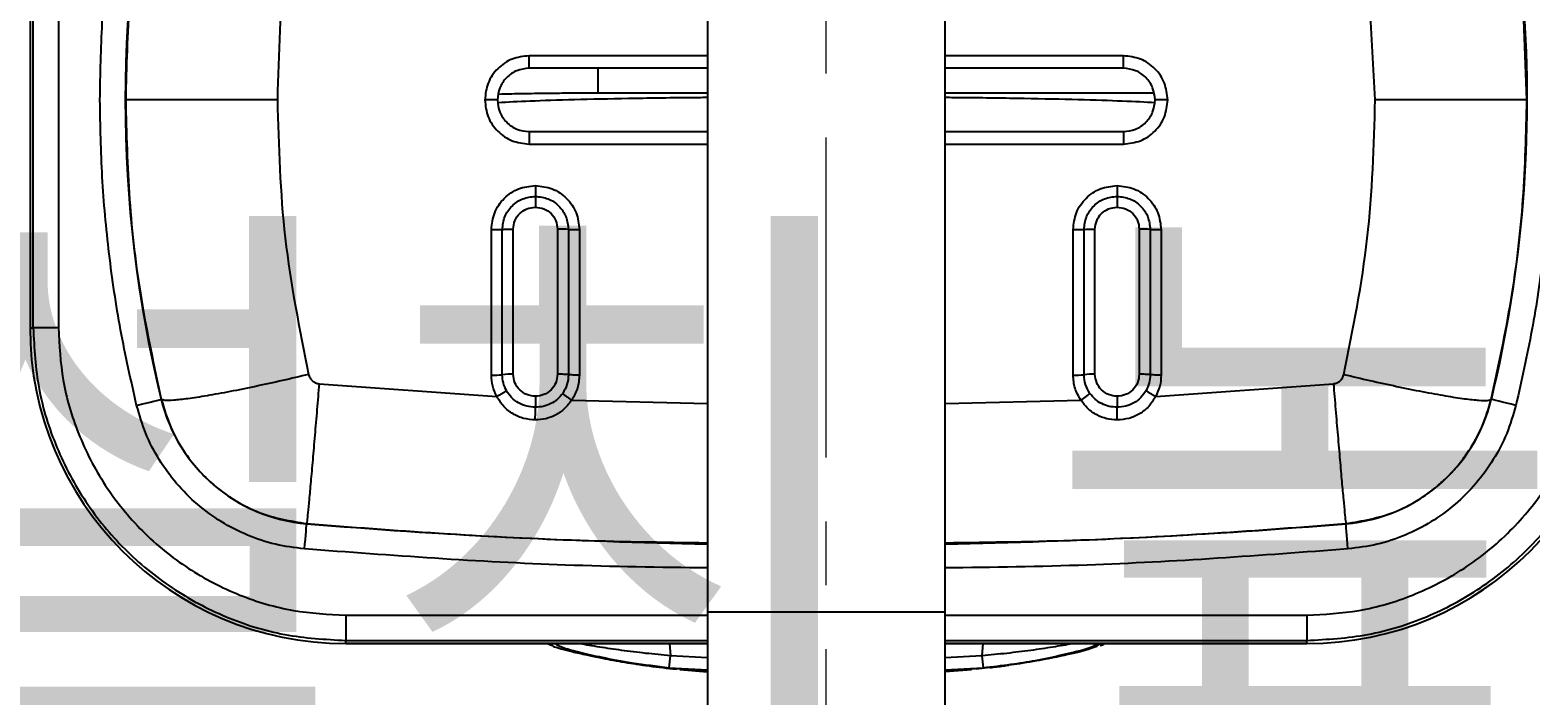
# Model space of a CAD drawing. Header units: millimetres. Extents: x 6110 to 6704, y -3675 to -2835.
# Drawn here: x 6292.13 to 6321.93, y -2950.26 to -2937.04 of the extents above; entities that cross this region are included whole.
import ezdxf

# ---------------------------------------------------------------- set-up
doc = ezdxf.new("R2010")
doc.units = ezdxf.units.MM
doc.header["$LTSCALE"] = 0.1
doc.linetypes.add('CENTERX2', pattern=[101.6, 63.5, -12.7, 12.7, -12.7])
doc.layers.get('0').update_dxf_attribs({"lineweight": 13})
doc.layers.add('CENTER', color=1, linetype='CENTERX2', lineweight=15)
doc.layers.add('DIM', color=3, linetype='Continuous', lineweight=9)
doc.styles.get("Standard").update_dxf_attribs({"font": 'arial.ttf'})

msp = doc.modelspace()

# ---------------------------------------------------------------- linework, layer by layer
at = {"linetype": 'Continuous', "lineweight": 25}
for p, q in [((6305.5892, -2923.6029), (6305.5892, -2948.6029)), ((6310.3142, -2948.6029), (6310.3142, -2923.6029)), ((6292.132, -2933.9072), (6292.132, -2942.9522)), ((6292.1938, -2942.9522), (6292.1938, -2933.9072)), ((6292.696, -2933.9072), (6292.696, -2942.9522)), ((6318.8573, -2938.4297), (6318.7488, -2936.5222)), ((6321.8705, -2938.4297), (6321.7948, -2936.4899)), ((6305.5892, -2937.5533), (6302.0473, -2937.5533)), ((6305.5892, -2937.8016), (6302.0473, -2937.8016)), ((6313.8561, -2937.5533), (6310.3142, -2937.5533)), ((6313.8561, -2937.8016), (6310.3142, -2937.8016)), ((6313.8561, -2937.8016), (6313.8561, -2937.5533)), ((6305.5892, -2938.2958), (6303.4198, -2938.2958)), ((6314.4576, -2938.2958), (6310.3142, -2938.2958)), ((6302.0473, -2939.0579), (6302.0473, -2939.3062)), ((6302.0473, -2939.0579), (6305.5892, -2939.0579)), ((6310.3142, -2939.0579), (6313.8561, -2939.0579)), ((6302.0473, -2939.3062), (6305.5892, -2939.3062)), ((6310.3142, -2939.3062), (6313.8561, -2939.3062)), ((6301.2981, -2943.8944), (6301.2981, -2941.0051)), ((6301.5157, -2943.8853), (6301.5157, -2941.0008)), ((6301.7333, -2943.8762), (6301.7333, -2940.9965)), ((6302.6126, -2940.9965), (6302.6126, -2943.8762)), ((6303.0478, -2941.0051), (6303.0478, -2943.8944)), ((6312.8556, -2943.8944), (6312.8556, -2941.0051)), ((6313.0732, -2943.8853), (6313.0732, -2941.0008)), ((6313.2908, -2943.8762), (6313.2908, -2940.9965)), ((6314.1701, -2940.9965), (6314.1701, -2943.8762)), ((6314.3877, -2941.0008), (6314.3877, -2943.8853)), ((6314.6053, -2941.0051), (6314.6053, -2943.8944)), ((6292.1319, -2942.9522), (6292.132, -2942.9522)), ((6292.132, -2942.9522), (6292.1938, -2942.9522)), ((6292.696, -2942.9522), (6292.1938, -2942.9522)), ((6297.876, -2944.0653), (6301.4065, -2944.3159)), ((6314.497, -2944.3158), (6318.0274, -2944.0653)), ((6294.7384, -2944.3756), (6294.7404, -2944.3751)), ((6302.8941, -2944.3894), (6305.5892, -2944.4548)), ((6310.3142, -2944.4549), (6313.0094, -2944.3895)), ((6321.165, -2944.3756), (6321.163, -2944.3751)), ((6297.6283, -2946.8444), (6297.6284, -2946.8428)), ((6318.2751, -2946.8444), (6318.275, -2946.8428)), ((6298.4042, -2948.6605), (6298.4042, -2949.1627)), ((6298.4042, -2948.6605), (6305.5892, -2948.6605)), ((6305.5892, -2948.6029), (6305.5892, -2998.6029)), ((6310.3142, -2948.6029), (6305.5892, -2948.6029)), ((6310.3142, -2998.6029), (6310.3142, -2948.6029)), ((6310.3142, -2948.6605), (6317.4992, -2948.6605)), ((6317.4992, -2948.6605), (6317.4992, -2949.1627)), ((6298.4042, -2949.2244), (6298.4042, -2949.1627)), ((6298.4042, -2949.1627), (6305.5892, -2949.1627)), ((6298.4042, -2949.2246), (6298.4042, -2949.2244)), ((6305.5892, -2949.2244), (6298.4042, -2949.2244)), ((6298.4042, -2949.2246), (6305.5892, -2949.2246)), ((6304.8381, -2949.2246), (6304.8587, -2949.4663)), ((6310.3142, -2949.1627), (6317.4992, -2949.1627)), ((6317.4992, -2949.2244), (6310.3142, -2949.2244)), ((6310.3142, -2949.2246), (6317.4992, -2949.2246)), ((6311.0653, -2949.2246), (6311.0447, -2949.4663)), ((6317.4992, -2949.2244), (6317.4992, -2949.1627)), ((6317.4992, -2949.2246), (6317.4992, -2949.2244)), ((6304.8319, -2949.7058), (6305.5892, -2949.7464)), ((6304.8324, -2949.7032), (6305.5892, -2949.7717)), ((6305.5892, -2949.5055), (6304.8587, -2949.4663)), ((6311.0447, -2949.4663), (6310.3142, -2949.5055)), ((6310.3142, -2949.7696), (6311.071, -2949.7032)), ((6310.3142, -2949.7464), (6311.0715, -2949.7058)), ((6310.9294, -2949.7351), (6310.9294, -2949.7347)), ((6305.0446, -2949.7383), (6305.5892, -2949.7853)), ((6310.3142, -2949.7803), (6310.8375, -2949.7394))]:
    msp.add_line(p, q, dxfattribs=at)
at = {"linetype": 'Continuous', "lineweight": 25, "flags": 128}
for points in [[(6294.2505, -2944.4945), (6294.3437, -2944.4718), (6294.4334, -2944.4499), (6294.5164, -2944.4297), (6294.5897, -2944.4118), (6294.6504, -2944.397), (6294.6965, -2944.3858), (6294.7262, -2944.3785), (6294.7384, -2944.3756)], [(6321.6529, -2944.4945), (6321.5597, -2944.4718), (6321.47, -2944.4499), (6321.387, -2944.4297), (6321.3138, -2944.4118), (6321.253, -2944.397), (6321.2069, -2944.3858), (6321.1772, -2944.3785), (6321.165, -2944.3756)], [(6297.587, -2947.3449), (6297.5949, -2947.2494), (6297.6025, -2947.1573), (6297.6095, -2947.0722), (6297.6157, -2946.997), (6297.6208, -2946.9347), (6297.6247, -2946.8874), (6297.6272, -2946.857), (6297.6283, -2946.8444)], [(6318.3164, -2947.3449), (6318.3085, -2947.2494), (6318.3009, -2947.1573), (6318.2939, -2947.0722), (6318.2877, -2946.997), (6318.2826, -2946.9347), (6318.2787, -2946.8874), (6318.2762, -2946.857), (6318.2751, -2946.8444)], [(6304.974, -2949.7347), (6304.9744, -2949.7326), (6304.9744, -2949.7323)]]:
    msp.add_lwpolyline(points, dxfattribs=at)
at = {"linetype": 'Continuous', "lineweight": 25}
for centre, radius, start, end in [((6319.1323, -2938.4297), 25.1081, 166.3017, 193.6983), ((6296.7711, -2938.4297), 25.1081, 346.3017, 4.43158), ((6302.6362, -2945.3193), 4.3229, 87.42771, 90.31246), ((6303.0242, -2936.6897), 4.3154, 267.4242, 270.31408), ((6314.1937, -2945.3191), 4.3227, 87.42765, 90.31244), ((6314.5817, -2936.6891), 4.316, 267.42438, 270.31406), ((6298.4042, -2942.9522), 6.2723, 180, 270), ((6298.4042, -2942.9522), 6.2722, 180, 270), ((6317.4992, -2942.9522), 6.2723, 270, 0), ((6317.4992, -2942.9522), 6.2722, 270, 360), ((6301.3217, -2941.8536), 2.0409, 269.33755, 275.45442), ((6301.7096, -2945.9152), 2.0391, 89.33595, 95.45814), ((6312.8792, -2941.8552), 2.0394, 269.33583, 275.45776), ((6313.2672, -2945.9168), 2.0407, 89.33765, 95.45464), ((6297.8953, -2943.6061), 3.2493, 193.69831, 265.28568), ((6318.0081, -2943.6061), 3.2493, 274.71432, 346.3017), ((6307.9517, -2821.6613), 125.6081, 265.285677, 268.922288), ((6307.9517, -2821.6613), 125.6081, 271.077711, 274.714323), ((6302.5564, -2949.0172), 0.2502, 235.9586, 259.22914), ((6313.2043, -2949.0565), 0.2492, 280.3711, 318.06308), ((6313.3471, -2949.0174), 0.2501, 280.76574, 304.04975), ((6291.043, -2948.0439), 13.8887, 353.12787, 354.1219), ((6324.7703, -2948.0544), 13.798, 185.87307, 186.87364)]:
    msp.add_arc(centre, radius, start, end, dxfattribs=at)
for points, knots in [([(6293.5221, -2938.4297), (6293.5308, -2937.9195), (6293.5483, -2936.899), (6293.6919, -2935.374), (6293.9134, -2933.8584), (6294.1382, -2932.8628), (6294.2505, -2932.365)], [0, 0, 0, 0, 0.25, 0.5000003, 0.7499999, 1, 1, 1, 1]), ([(6294.7404, -2932.4844), (6294.5978, -2933.1438), (6294.3144, -2934.4542), (6294.0794, -2936.445), (6294.0484, -2937.7709), (6294.0329, -2938.4297)], [0, 0, 0, 0, 0.3375047, 0.6707831, 1, 1, 1, 1]), ([(6297.6679, -2932.98), (6297.4869, -2933.878), (6297.1247, -2935.6752), (6297.0723, -2937.5112), (6297.0461, -2938.4297)], [0, 0, 0, 0, 0.499731, 1, 1, 1, 1]), ([(6302.0473, -2937.5533), (6301.9321, -2937.5664), (6301.7018, -2937.5927), (6301.4112, -2937.7953), (6301.2077, -2938.085), (6301.1812, -2938.3148), (6301.168, -2938.4297)], [0, 0, 0, 0, 0.250348, 0.5005153, 0.7503306, 1, 1, 1, 1]), ([(6302.0473, -2937.8016), (6301.965, -2937.8111), (6301.8004, -2937.8299), (6301.5928, -2937.9752), (6301.4475, -2938.1828), (6301.4287, -2938.3474), (6301.4192, -2938.4297)], [0, 0, 0, 0, 0.249963, 0.4999694, 0.7499454, 1, 1, 1, 1]), ([(6302.0473, -2937.8016), (6302.0473, -2937.7979), (6302.0473, -2937.7905), (6302.0473, -2937.7332), (6302.0473, -2937.6512), (6302.0473, -2937.5859), (6302.0473, -2937.5533)], [0, 0, 0, 0, 0.2500115, 0.4999945, 0.7500033, 1, 1, 1, 1]), ([(6303.4198, -2938.2958), (6303.4198, -2938.2852), (6303.4198, -2938.2641), (6303.4198, -2938.1268), (6303.4198, -2937.9684), (6303.4198, -2937.8423), (6303.4198, -2937.8016)], [0, 0, 0, 0, 0.2877489, 0.5754988, 0.8632461, 1, 1, 1, 1]), ([(6314.7355, -2938.4297), (6314.7222, -2938.3149), (6314.6958, -2938.085), (6314.4922, -2937.7953), (6314.2016, -2937.5927), (6313.9713, -2937.5664), (6313.8561, -2937.5533)], [0, 0, 0, 0, 0.2496482, 0.4995021, 0.7496439, 1, 1, 1, 1]), ([(6314.4842, -2938.4297), (6314.4748, -2938.3474), (6314.4559, -2938.1828), (6314.3106, -2937.9752), (6314.103, -2937.8299), (6313.9384, -2937.8111), (6313.8561, -2937.8016)], [0, 0, 0, 0, 0.2500343, 0.5000438, 0.750029, 1, 1, 1, 1]), ([(6301.4292, -2938.4802), (6301.6271, -2938.4695), (6302.0269, -2938.4478), (6302.9206, -2938.4198), (6304.0008, -2938.397), (6304.9136, -2938.3829), (6305.4738, -2938.3787), (6305.5892, -2938.3779)], [0, 0, 0, 0, 0.23128069, 0.46733043, 0.70320044, 0.93883891, 1, 1, 1, 1]), ([(6303.4198, -2938.2958), (6303.289, -2938.2959), (6303.01, -2938.2964), (6302.5805, -2938.2996), (6302.1342, -2938.305), (6301.7428, -2938.3116), (6301.5271, -2938.317), (6301.4412, -2938.3192)], [0, 0, 0, 0, 0.176408, 0.3762136, 0.5976904, 0.8398821, 1, 1, 1, 1]), ([(6310.3142, -2938.3779), (6310.43, -2938.3787), (6310.991, -2938.3829), (6311.9044, -2938.3971), (6312.9845, -2938.4198), (6313.8832, -2938.4481), (6314.2866, -2938.4699), (6314.4884, -2938.4809)], [0, 0, 0, 0, 0.0610426, 0.2956963, 0.5303102, 0.7649533, 1, 1, 1, 1]), ([(6294.2505, -2944.4945), (6294.1382, -2943.9967), (6293.9135, -2943.001), (6293.6919, -2941.4855), (6293.5483, -2939.9605), (6293.5308, -2938.94), (6293.5221, -2938.4297)], [0, 0, 0, 0, 0.2500002, 0.5000001, 0.7500005, 1, 1, 1, 1]), ([(6294.0329, -2938.4297), (6294.0484, -2939.0886), (6294.0794, -2940.4145), (6294.3144, -2942.4053), (6294.5978, -2943.7157), (6294.7404, -2944.3751)], [0, 0, 0, 0, 0.3292164, 0.6624951, 1, 1, 1, 1]), ([(6297.0461, -2938.4297), (6296.8657, -2938.4297), (6296.4946, -2938.4297), (6295.944, -2938.4297), (6295.4136, -2938.4297), (6294.9376, -2938.4297), (6294.5457, -2938.4297), (6294.261, -2938.4297), (6294.0809, -2938.4297), (6294.0486, -2938.4297), (6294.0329, -2938.4297)], [0, 0, 0, 0, 0.1168912, 0.2404644, 0.368935, 0.4999992, 0.6310639, 0.7595333, 0.883109, 1, 1, 1, 1]), ([(6297.0461, -2938.4297), (6297.0723, -2939.3483), (6297.1247, -2941.1843), (6297.4869, -2942.9814), (6297.6679, -2943.8795)], [0, 0, 0, 0, 0.5002687, 1, 1, 1, 1]), ([(6301.168, -2938.4297), (6301.1812, -2938.5446), (6301.2076, -2938.7745), (6301.4112, -2939.0642), (6301.7018, -2939.2667), (6301.9321, -2939.293), (6302.0473, -2939.3062)], [0, 0, 0, 0, 0.24964685, 0.49950317, 0.74964365, 1, 1, 1, 1]), ([(6301.4192, -2938.4297), (6301.4159, -2938.4297), (6301.4107, -2938.4297), (6301.3794, -2938.4297), (6301.3469, -2938.4297), (6301.3067, -2938.4297), (6301.2482, -2938.4297), (6301.1996, -2938.4297), (6301.168, -2938.4297)], [0, 0, 0, 0, 0.239457, 0.3683559, 0.4999916, 0.6316273, 0.760543, 1, 1, 1, 1]), ([(6301.4192, -2938.4297), (6301.4287, -2938.5121), (6301.4475, -2938.6767), (6301.5928, -2938.8843), (6301.8004, -2939.0295), (6301.965, -2939.0484), (6302.0473, -2939.0579)], [0, 0, 0, 0, 0.2500315, 0.5000419, 0.7500281, 1, 1, 1, 1]), ([(6313.8561, -2939.3062), (6313.9713, -2939.2931), (6314.2016, -2939.2668), (6314.4922, -2939.0642), (6314.6958, -2938.7745), (6314.7222, -2938.5446), (6314.7355, -2938.4297)], [0, 0, 0, 0, 0.25034897, 0.50051719, 0.75033336, 1, 1, 1, 1]), ([(6313.8561, -2939.0579), (6313.9384, -2939.0484), (6314.103, -2939.0295), (6314.3106, -2938.8843), (6314.4559, -2938.6767), (6314.4748, -2938.5121), (6314.4842, -2938.4297)], [0, 0, 0, 0, 0.2499639, 0.4999713, 0.7499482, 1, 1, 1, 1]), ([(6314.7355, -2938.4297), (6314.7038, -2938.4297), (6314.6552, -2938.4297), (6314.5967, -2938.4297), (6314.5565, -2938.4297), (6314.5241, -2938.4297), (6314.4927, -2938.4297), (6314.4876, -2938.4297), (6314.4842, -2938.4297)], [0, 0, 0, 0, 0.2394611, 0.3683621, 0.5, 0.6316379, 0.7605389, 1, 1, 1, 1]), ([(6318.2355, -2943.8795), (6318.4165, -2942.9814), (6318.7787, -2941.1843), (6318.8311, -2939.3483), (6318.8573, -2938.4297)], [0, 0, 0, 0, 0.4997313, 1, 1, 1, 1]), ([(6321.8705, -2938.4297), (6321.8392, -2938.4297), (6321.7745, -2938.4297), (6321.3764, -2938.4297), (6320.8069, -2938.4297), (6320.1524, -2938.4297), (6319.5092, -2938.4297), (6319.0701, -2938.4297), (6318.8573, -2938.4297)], [0, 0, 0, 0, 0.1770514, 0.367015, 0.5627428, 0.7152219, 0.8620121, 1, 1, 1, 1]), ([(6321.163, -2944.3751), (6321.3056, -2943.7157), (6321.589, -2942.4053), (6321.824, -2940.4145), (6321.855, -2939.0886), (6321.8705, -2938.4297)], [0, 0, 0, 0, 0.3375049, 0.6707836, 1, 1, 1, 1]), ([(6322.3813, -2938.4297), (6322.3726, -2938.94), (6322.3552, -2939.9605), (6322.2116, -2941.4855), (6321.99, -2943.001), (6321.7652, -2943.9967), (6321.6529, -2944.4945)], [0, 0, 0, 0, 0.2499995, 0.5, 0.7499998, 1, 1, 1, 1]), ([(6313.8561, -2939.0579), (6313.8561, -2939.0616), (6313.8561, -2939.069), (6313.8561, -2939.1263), (6313.8561, -2939.2083), (6313.8561, -2939.2736), (6313.8561, -2939.3062)], [0, 0, 0, 0, 0.2500115, 0.4999945, 0.7500033, 1, 1, 1, 1]), ([(6301.2981, -2941.0051), (6301.3112, -2940.8902), (6301.3376, -2940.6607), (6301.5401, -2940.3713), (6301.8292, -2940.169), (6302.0584, -2940.1427), (6302.173, -2940.1296)], [0, 0, 0, 0, 0.2503759, 0.5005328, 0.750374, 1, 1, 1, 1]), ([(6302.173, -2940.1296), (6302.2875, -2940.1427), (6302.5167, -2940.169), (6302.8058, -2940.3713), (6303.0083, -2940.6607), (6303.0347, -2940.8902), (6303.0478, -2941.0051)], [0, 0, 0, 0, 0.24963865, 0.49944691, 0.74961095, 1, 1, 1, 1]), ([(6302.173, -2940.1296), (6302.173, -2940.1512), (6302.173, -2940.1951), (6302.173, -2940.2561), (6302.173, -2940.309), (6302.173, -2940.3329), (6302.173, -2940.3447)], [0, 0, 0, 0, 0.2456396, 0.5000114, 0.7543627, 1, 1, 1, 1]), ([(6312.8556, -2941.0051), (6312.8688, -2940.8902), (6312.8951, -2940.6607), (6313.0976, -2940.3713), (6313.3868, -2940.169), (6313.6159, -2940.1427), (6313.7305, -2940.1296)], [0, 0, 0, 0, 0.2504181, 0.5005748, 0.7503863, 1, 1, 1, 1]), ([(6313.7305, -2940.1296), (6313.845, -2940.1427), (6314.0742, -2940.169), (6314.3633, -2940.3713), (6314.5659, -2940.6607), (6314.5922, -2940.8902), (6314.6053, -2941.0051)], [0, 0, 0, 0, 0.2496224, 0.4994637, 0.749617, 1, 1, 1, 1]), ([(6313.7305, -2940.1296), (6313.7305, -2940.1512), (6313.7305, -2940.1951), (6313.7305, -2940.2561), (6313.7305, -2940.309), (6313.7305, -2940.3329), (6313.7305, -2940.3447)], [0, 0, 0, 0, 0.2456396, 0.5000114, 0.7543627, 1, 1, 1, 1]), ([(6301.5157, -2941.0008), (6301.5256, -2940.9147), (6301.5453, -2940.7426), (6301.6976, -2940.5258), (6301.9148, -2940.3741), (6302.0869, -2940.3545), (6302.173, -2940.3447)], [0, 0, 0, 0, 0.2500428, 0.5001163, 0.7500125, 1, 1, 1, 1]), ([(6302.173, -2940.3447), (6302.173, -2940.357), (6302.173, -2940.3817), (6302.173, -2940.4358), (6302.173, -2940.4957), (6302.173, -2940.5379), (6302.173, -2940.5582)], [0, 0, 0, 0, 0.25845794, 0.51702316, 0.76664463, 1, 1, 1, 1]), ([(6302.173, -2940.3447), (6302.2591, -2940.3545), (6302.4312, -2940.3741), (6302.6483, -2940.5258), (6302.8006, -2940.7426), (6302.8204, -2940.9147), (6302.8302, -2941.0008)], [0, 0, 0, 0, 0.2500597, 0.4998475, 0.7499809, 1, 1, 1, 1]), ([(6313.0732, -2941.0008), (6313.0831, -2940.9147), (6313.1028, -2940.7426), (6313.2551, -2940.5258), (6313.4723, -2940.3741), (6313.6444, -2940.3545), (6313.7305, -2940.3447)], [0, 0, 0, 0, 0.2500277, 0.500167, 0.7499607, 1, 1, 1, 1]), ([(6313.7305, -2940.3447), (6313.7305, -2940.357), (6313.7305, -2940.3817), (6313.7305, -2940.4358), (6313.7305, -2940.4957), (6313.7305, -2940.5379), (6313.7305, -2940.5582)], [0, 0, 0, 0, 0.25845794, 0.51702316, 0.76664463, 1, 1, 1, 1]), ([(6313.7305, -2940.3447), (6313.8165, -2940.3545), (6313.9887, -2940.3741), (6314.2058, -2940.5258), (6314.3581, -2940.7426), (6314.3779, -2940.9147), (6314.3877, -2941.0008)], [0, 0, 0, 0, 0.2499662, 0.4999259, 0.7499127, 1, 1, 1, 1]), ([(6301.7333, -2940.9965), (6301.7399, -2940.9391), (6301.7531, -2940.8242), (6301.8548, -2940.6793), (6302.0001, -2940.578), (6302.1153, -2940.5648), (6302.173, -2940.5582)], [0, 0, 0, 0, 0.2496163, 0.4994537, 0.7496225, 1, 1, 1, 1]), ([(6302.173, -2940.5582), (6302.2306, -2940.5648), (6302.3458, -2940.578), (6302.4911, -2940.6793), (6302.5928, -2940.8242), (6302.606, -2940.9391), (6302.6126, -2940.9965)], [0, 0, 0, 0, 0.2503609, 0.5005263, 0.7503843, 1, 1, 1, 1]), ([(6313.2908, -2940.9965), (6313.2974, -2940.9391), (6313.3106, -2940.8242), (6313.4123, -2940.6793), (6313.5577, -2940.578), (6313.6728, -2940.5648), (6313.7305, -2940.5582)], [0, 0, 0, 0, 0.249615, 0.4994662, 0.7496398, 1, 1, 1, 1]), ([(6313.7305, -2940.5582), (6313.7881, -2940.5648), (6313.9033, -2940.578), (6314.0486, -2940.6793), (6314.1503, -2940.8242), (6314.1635, -2940.9391), (6314.1701, -2940.9965)], [0, 0, 0, 0, 0.2503788, 0.5005398, 0.7503845, 1, 1, 1, 1]), ([(6301.2981, -2941.0051), (6301.32, -2941.005), (6301.3639, -2941.0049), (6301.425, -2941.004), (6301.4785, -2941.0026), (6301.5033, -2941.0014), (6301.5157, -2941.0008)], [0, 0, 0, 0, 0.2499951, 0.5000134, 0.750007, 1, 1, 1, 1]), ([(6301.5157, -2941.0008), (6301.5281, -2941.0001), (6301.5529, -2940.9989), (6301.6064, -2940.9975), (6301.6674, -2940.9966), (6301.7113, -2940.9965), (6301.7333, -2940.9965)], [0, 0, 0, 0, 0.2499999, 0.4999999, 0.7499984, 1, 1, 1, 1]), ([(6302.8302, -2941.0008), (6302.8302, -2941.4819), (6302.8302, -2942.4442), (6302.8302, -2943.4049), (6302.8302, -2943.8853)], [0, 0, 0, 0, 0.4999999, 1, 1, 1, 1]), ([(6312.8556, -2941.0051), (6312.8775, -2941.005), (6312.9214, -2941.0049), (6312.9825, -2941.004), (6313.036, -2941.0026), (6313.0608, -2941.0014), (6313.0732, -2941.0008)], [0, 0, 0, 0, 0.249981, 0.4999962, 0.7499982, 1, 1, 1, 1]), ([(6313.0732, -2941.0008), (6313.0856, -2941.0001), (6313.1104, -2940.9989), (6313.1639, -2940.9975), (6313.225, -2940.9966), (6313.2688, -2940.9965), (6313.2908, -2940.9965)], [0, 0, 0, 0, 0.249992, 0.500007, 0.7499834, 1, 1, 1, 1]), ([(6292.1938, -2942.9522), (6292.2169, -2943.3587), (6292.2631, -2944.1717), (6292.6324, -2945.3442), (6293.2064, -2946.4249), (6293.9847, -2947.3718), (6294.9316, -2948.1501), (6296.0123, -2948.7241), (6297.1848, -2949.0933), (6297.9977, -2949.1396), (6298.4042, -2949.1627)], [0, 0, 0, 0, 0.1250001, 0.2499998, 0.375, 0.5000003, 0.6249997, 0.7500003, 0.8749999, 1, 1, 1, 1]), ([(6292.696, -2942.9522), (6292.7145, -2943.3004), (6292.7527, -2944.0176), (6293.0702, -2945.0814), (6293.5969, -2946.1044), (6294.3392, -2947.0173), (6295.1026, -2947.6371), (6295.7739, -2948.0296), (6296.4601, -2948.3406), (6297.339, -2948.6041), (6298.0561, -2948.642), (6298.4042, -2948.6605)], [0, 0, 0, 0, 0.1164969, 0.2399715, 0.36858, 0.4999171, 0.6312552, 0.6956344, 0.7600288, 0.8835031, 1, 1, 1, 1]), ([(6317.4992, -2948.6605), (6317.8474, -2948.642), (6318.5645, -2948.6039), (6319.6284, -2948.2863), (6320.6514, -2947.7596), (6321.5643, -2947.0173), (6322.1841, -2946.2539), (6322.5766, -2945.5826), (6322.8876, -2944.8964), (6323.151, -2944.0175), (6323.189, -2943.3004), (6323.2075, -2942.9522)], [0, 0, 0, 0, 0.116497, 0.2399719, 0.36858, 0.4999173, 0.631255, 0.6956339, 0.7600277, 0.8835031, 1, 1, 1, 1]), ([(6317.4992, -2949.1627), (6317.9057, -2949.1396), (6318.7186, -2949.0933), (6319.8911, -2948.7241), (6320.9718, -2948.1501), (6321.9188, -2947.3718), (6322.6971, -2946.4249), (6323.271, -2945.3442), (6323.6403, -2944.1717), (6323.6865, -2943.3587), (6323.7097, -2942.9522)], [0, 0, 0, 0, 0.1250001, 0.2499997, 0.3749997, 0.5, 0.6250001, 0.7499999, 0.8749999, 1, 1, 1, 1]), ([(6297.6679, -2943.8795), (6297.4942, -2943.9205), (6297.1371, -2944.0048), (6296.6071, -2944.1206), (6296.0961, -2944.2243), (6295.6364, -2944.308), (6295.2556, -2944.3666), (6294.976, -2944.3967), (6294.7954, -2944.4012), (6294.7584, -2944.3836), (6294.7404, -2944.3751)], [0, 0, 0, 0, 0.1170713, 0.2406836, 0.3690766, 0.5000002, 0.6309245, 0.7593178, 0.8829298, 1, 1, 1, 1]), ([(6297.876, -2944.0653), (6297.8618, -2944.2363), (6297.8325, -2944.5873), (6297.789, -2945.0993), (6297.747, -2945.5868), (6297.7088, -2946.0204), (6297.6766, -2946.376), (6297.6521, -2946.6344), (6297.6353, -2946.7985), (6297.6307, -2946.8283), (6297.6284, -2946.8428)], [0, 0, 0, 0, 0.117663, 0.2413972, 0.3695369, 0.5000003, 0.6304629, 0.7586037, 0.8823366, 1, 1, 1, 1]), ([(6297.6679, -2943.8795), (6297.6757, -2943.9036), (6297.6913, -2943.9516), (6297.7405, -2944.0098), (6297.8032, -2944.052), (6297.8518, -2944.0609), (6297.876, -2944.0653)], [0, 0, 0, 0, 0.254215, 0.5056762, 0.7539977, 1, 1, 1, 1]), ([(6301.4065, -2944.3159), (6301.3752, -2944.2491), (6301.3125, -2944.1154), (6301.3029, -2943.9681), (6301.2981, -2943.8944)], [0, 0, 0, 0, 0.4999002, 1, 1, 1, 1]), ([(6301.5971, -2944.2013), (6301.5736, -2944.1512), (6301.5265, -2944.051), (6301.5193, -2943.9405), (6301.5157, -2943.8853)], [0, 0, 0, 0, 0.5003508, 1, 1, 1, 1]), ([(6302.173, -2944.3144), (6302.1153, -2944.3078), (6302, -2944.2946), (6301.8546, -2944.1932), (6301.7531, -2944.0483), (6301.7399, -2943.9336), (6301.7333, -2943.8762)], [0, 0, 0, 0, 0.25035, 0.5005136, 0.7503776, 1, 1, 1, 1]), ([(6302.6126, -2943.8762), (6302.6061, -2943.9336), (6302.5929, -2944.0484), (6302.4913, -2944.1932), (6302.346, -2944.2947), (6302.2306, -2944.3078), (6302.173, -2944.3144)], [0, 0, 0, 0, 0.24962249, 0.49946542, 0.74962343, 1, 1, 1, 1]), ([(6302.8302, -2943.8853), (6302.8178, -2943.884), (6302.793, -2943.8814), (6302.7395, -2943.8785), (6302.6785, -2943.8766), (6302.6346, -2943.8763), (6302.6126, -2943.8762)], [0, 0, 0, 0, 0.2500049, 0.5000029, 0.7499989, 1, 1, 1, 1]), ([(6302.8302, -2943.8853), (6302.8251, -2943.9516), (6302.8148, -2944.0841), (6302.748, -2944.1991), (6302.7147, -2944.2565)], [0, 0, 0, 0, 0.5003917, 1, 1, 1, 1]), ([(6303.0478, -2943.8944), (6303.0259, -2943.8943), (6302.982, -2943.8941), (6302.9209, -2943.8921), (6302.8674, -2943.8893), (6302.8426, -2943.8866), (6302.8302, -2943.8853)], [0, 0, 0, 0, 0.2499957, 0.4999863, 0.7500013, 1, 1, 1, 1]), ([(6303.0478, -2943.8944), (6303.041, -2943.9828), (6303.0273, -2944.1594), (6302.9385, -2944.3128), (6302.8941, -2944.3894)], [0, 0, 0, 0, 0.5001551, 1, 1, 1, 1]), ([(6313.0094, -2944.3895), (6312.965, -2944.3128), (6312.8761, -2944.1595), (6312.8624, -2943.9828), (6312.8556, -2943.8944)], [0, 0, 0, 0, 0.4998249, 1, 1, 1, 1]), ([(6313.1888, -2944.2566), (6313.1554, -2944.1991), (6313.0886, -2944.0841), (6313.0783, -2943.9516), (6313.0732, -2943.8853)], [0, 0, 0, 0, 0.4997632, 1, 1, 1, 1]), ([(6313.7305, -2944.3144), (6313.6728, -2944.3078), (6313.5574, -2944.2947), (6313.4121, -2944.1932), (6313.3105, -2944.0484), (6313.2974, -2943.9336), (6313.2908, -2943.8762)], [0, 0, 0, 0, 0.2503756, 0.5005326, 0.7503806, 1, 1, 1, 1]), ([(6314.1701, -2943.8762), (6314.1635, -2943.9336), (6314.1504, -2944.0483), (6314.0488, -2944.1932), (6313.9035, -2944.2946), (6313.7881, -2944.3078), (6313.7305, -2944.3144)], [0, 0, 0, 0, 0.2496239, 0.4994834, 0.7496485, 1, 1, 1, 1]), ([(6314.3877, -2943.8853), (6314.3753, -2943.884), (6314.3505, -2943.8814), (6314.297, -2943.8785), (6314.236, -2943.8766), (6314.1921, -2943.8763), (6314.1701, -2943.8762)], [0, 0, 0, 0, 0.2499984, 0.4999957, 0.7499822, 1, 1, 1, 1]), ([(6314.3877, -2943.8853), (6314.3841, -2943.9405), (6314.3769, -2944.0509), (6314.3299, -2944.1511), (6314.3063, -2944.2013)], [0, 0, 0, 0, 0.4996455, 1, 1, 1, 1]), ([(6314.6053, -2943.8944), (6314.5834, -2943.8943), (6314.5395, -2943.8941), (6314.4784, -2943.8921), (6314.4249, -2943.8893), (6314.4001, -2943.8866), (6314.3877, -2943.8853)], [0, 0, 0, 0, 0.2499819, 0.4999958, 0.7499745, 1, 1, 1, 1]), ([(6314.6053, -2943.8944), (6314.6005, -2943.9681), (6314.5909, -2944.1153), (6314.5283, -2944.249), (6314.497, -2944.3158)], [0, 0, 0, 0, 0.500101, 1, 1, 1, 1]), ([(6318.0274, -2944.0653), (6318.0516, -2944.0609), (6318.1003, -2944.052), (6318.163, -2944.0098), (6318.2121, -2943.9516), (6318.2277, -2943.9036), (6318.2355, -2943.8795)], [0, 0, 0, 0, 0.2460206, 0.494336, 0.7457911, 1, 1, 1, 1]), ([(6318.0274, -2944.0653), (6318.0416, -2944.2363), (6318.0709, -2944.5873), (6318.1144, -2945.0993), (6318.1565, -2945.5868), (6318.1946, -2946.0204), (6318.2268, -2946.376), (6318.2513, -2946.6344), (6318.2681, -2946.7985), (6318.2727, -2946.8283), (6318.275, -2946.8428)], [0, 0, 0, 0, 0.1176631, 0.2413973, 0.369537, 0.5000004, 0.630463, 0.7586038, 0.8823366, 1, 1, 1, 1]), ([(6318.2355, -2943.8795), (6318.4092, -2943.9205), (6318.7664, -2944.0048), (6319.2963, -2944.1206), (6319.8073, -2944.2243), (6320.2671, -2944.308), (6320.6478, -2944.3666), (6320.9275, -2944.3967), (6321.108, -2944.4012), (6321.145, -2944.3836), (6321.163, -2944.3751)], [0, 0, 0, 0, 0.1170713, 0.2406841, 0.3690764, 0.5000001, 0.6309245, 0.7593177, 0.8829298, 1, 1, 1, 1]), ([(6301.4065, -2944.3159), (6301.4254, -2944.3054), (6301.4638, -2944.284), (6301.5177, -2944.2523), (6301.5648, -2944.2233), (6301.5865, -2944.2086), (6301.5971, -2944.2013)], [0, 0, 0, 0, 0.2456547, 0.4999998, 0.7543454, 1, 1, 1, 1]), ([(6302.1713, -2944.7837), (6302.094, -2944.7777), (6301.9389, -2944.7656), (6301.7225, -2944.6697), (6301.5326, -2944.5223), (6301.4488, -2944.3852), (6301.4065, -2944.3159)], [0, 0, 0, 0, 0.244598, 0.49134506, 0.74272746, 1, 1, 1, 1]), ([(6302.173, -2944.5313), (6302.1147, -2944.5268), (6301.9983, -2944.5178), (6301.8359, -2944.4498), (6301.6937, -2944.3462), (6301.6293, -2944.2496), (6301.5971, -2944.2013)], [0, 0, 0, 0, 0.25057394, 0.50112814, 0.75052286, 1, 1, 1, 1]), ([(6302.7147, -2944.2565), (6302.6816, -2944.2975), (6302.6153, -2944.3795), (6302.481, -2944.4654), (6302.3315, -2944.5212), (6302.2258, -2944.5279), (6302.173, -2944.5313)], [0, 0, 0, 0, 0.2494449, 0.4991924, 0.7495031, 1, 1, 1, 1]), ([(6302.173, -2944.3144), (6302.173, -2944.3334), (6302.173, -2944.3728), (6302.173, -2944.4315), (6302.173, -2944.4876), (6302.173, -2944.5166), (6302.173, -2944.5313)], [0, 0, 0, 0, 0.2307069, 0.4785687, 0.7375946, 1, 1, 1, 1]), ([(6302.7147, -2944.2565), (6302.7247, -2944.2648), (6302.7451, -2944.2817), (6302.7894, -2944.3152), (6302.8401, -2944.3521), (6302.8763, -2944.3771), (6302.8941, -2944.3894)], [0, 0, 0, 0, 0.2456602, 0.4999971, 0.7543313, 1, 1, 1, 1]), ([(6313.0094, -2944.3895), (6313.0272, -2944.3772), (6313.0633, -2944.3521), (6313.1141, -2944.3153), (6313.1583, -2944.2817), (6313.1788, -2944.2649), (6313.1888, -2944.2566)], [0, 0, 0, 0, 0.2456659, 0.5000145, 0.7543484, 1, 1, 1, 1]), ([(6313.7305, -2944.5313), (6313.6776, -2944.5279), (6313.5719, -2944.5212), (6313.4224, -2944.4654), (6313.2881, -2944.3795), (6313.2219, -2944.2976), (6313.1888, -2944.2566)], [0, 0, 0, 0, 0.2504779, 0.5008233, 0.7505574, 1, 1, 1, 1]), ([(6314.3063, -2944.2013), (6314.2741, -2944.2495), (6314.2097, -2944.3461), (6314.0675, -2944.4498), (6313.9051, -2944.5179), (6313.7887, -2944.5268), (6313.7305, -2944.5313)], [0, 0, 0, 0, 0.2493744, 0.4990714, 0.7495667, 1, 1, 1, 1]), ([(6313.7305, -2944.3144), (6313.7305, -2944.3334), (6313.7305, -2944.3728), (6313.7305, -2944.4315), (6313.7305, -2944.4876), (6313.7305, -2944.5166), (6313.7305, -2944.5313)], [0, 0, 0, 0, 0.2307069, 0.4785687, 0.7375946, 1, 1, 1, 1]), ([(6314.497, -2944.3158), (6314.4545, -2944.385), (6314.3706, -2944.522), (6314.1811, -2944.6697), (6313.9645, -2944.7656), (6313.8094, -2944.7777), (6313.7322, -2944.7837)], [0, 0, 0, 0, 0.25709679, 0.5086105, 0.75535873, 1, 1, 1, 1]), ([(6314.3063, -2944.2013), (6314.317, -2944.2085), (6314.3387, -2944.2233), (6314.3857, -2944.2523), (6314.4396, -2944.2839), (6314.4781, -2944.3053), (6314.497, -2944.3158)], [0, 0, 0, 0, 0.2456698, 0.5000118, 0.7543368, 1, 1, 1, 1]), ([(6297.587, -2947.3449), (6297.3931, -2947.3201), (6297.0053, -2947.2704), (6296.4472, -2947.0823), (6295.9238, -2946.8161), (6295.4487, -2946.4699), (6295.0326, -2946.0547), (6294.688, -2945.5793), (6294.415, -2945.0575), (6294.3054, -2944.6821), (6294.2505, -2944.4945)], [0, 0, 0, 0, 0.1250011, 0.2500011, 0.3750002, 0.5000007, 0.6250011, 0.7500004, 0.8749999, 1, 1, 1, 1]), ([(6294.7404, -2944.3751), (6294.7961, -2944.5612), (6294.9026, -2944.9176), (6295.1637, -2945.3848), (6295.4574, -2945.7681), (6295.7603, -2946.0636), (6296.06, -2946.2932), (6296.3569, -2946.4725), (6296.8617, -2946.715), (6297.3016, -2946.7883), (6297.6284, -2946.8428)], [0, 0, 0, 0, 0.1434943, 0.2746903, 0.3935812, 0.5001551, 0.5870462, 0.6725606, 0.7566975, 1, 1, 1, 1]), ([(6302.8941, -2944.3894), (6302.8499, -2944.4486), (6302.7625, -2944.5656), (6302.5826, -2944.6894), (6302.3827, -2944.7691), (6302.2415, -2944.7788), (6302.1713, -2944.7837)], [0, 0, 0, 0, 0.2567681, 0.5084784, 0.7554992, 1, 1, 1, 1]), ([(6302.1713, -2944.7837), (6302.1713, -2944.7608), (6302.1715, -2944.714), (6302.1719, -2944.6436), (6302.1724, -2944.5792), (6302.1728, -2944.547), (6302.173, -2944.5313)], [0, 0, 0, 0, 0.2450022, 0.4999952, 0.7550059, 1, 1, 1, 1]), ([(6313.7322, -2944.7837), (6313.6619, -2944.7788), (6313.5207, -2944.7691), (6313.3209, -2944.6894), (6313.1409, -2944.5657), (6313.0535, -2944.4486), (6313.0094, -2944.3895)], [0, 0, 0, 0, 0.2445079, 0.4915311, 0.7432077, 1, 1, 1, 1]), ([(6313.7322, -2944.7837), (6313.7321, -2944.7608), (6313.7319, -2944.714), (6313.7315, -2944.6436), (6313.731, -2944.5792), (6313.7306, -2944.547), (6313.7305, -2944.5313)], [0, 0, 0, 0, 0.2450021, 0.4999952, 0.7550059, 1, 1, 1, 1]), ([(6318.275, -2946.8428), (6318.6017, -2946.7877), (6319.0984, -2946.7038), (6319.7025, -2946.3915), (6320.0613, -2946.1337), (6320.3326, -2945.8801), (6320.5362, -2945.6528), (6320.7649, -2945.3395), (6321.0009, -2944.9176), (6321.1074, -2944.5612), (6321.163, -2944.3751)], [0, 0, 0, 0, 0.2433146, 0.3699688, 0.4997167, 0.5694291, 0.6446229, 0.725298, 0.8565004, 1, 1, 1, 1]), ([(6321.6529, -2944.4945), (6321.5981, -2944.6821), (6321.4884, -2945.0575), (6321.2155, -2945.5793), (6320.8708, -2946.0547), (6320.4547, -2946.47), (6319.9796, -2946.8161), (6319.4562, -2947.0823), (6318.8982, -2947.2704), (6318.5103, -2947.3201), (6318.3164, -2947.3449)], [0, 0, 0, 0, 0.1249999, 0.25, 0.375, 0.5000002, 0.6250006, 0.7499996, 0.8750006, 1, 1, 1, 1]), ([(6297.6284, -2946.8428), (6299.3818, -2946.9747), (6302.0324, -2947.1741), (6304.6897, -2947.2093), (6305.5892, -2947.2212)], [0, 0, 0, 0, 0.6615122, 1, 1, 1, 1]), ([(6310.3142, -2947.2212), (6311.2137, -2947.2093), (6313.871, -2947.1741), (6316.5216, -2946.9747), (6318.275, -2946.8428)], [0, 0, 0, 0, 0.3384885, 1, 1, 1, 1]), ([(6305.5892, -2947.723), (6304.6475, -2947.7104), (6301.9764, -2947.6748), (6299.312, -2947.4746), (6297.587, -2947.3449)], [0, 0, 0, 0, 0.3525462, 1, 1, 1, 1]), ([(6318.3164, -2947.3449), (6316.5914, -2947.4746), (6313.927, -2947.6748), (6311.2559, -2947.7104), (6310.3142, -2947.723)], [0, 0, 0, 0, 0.6474532, 1, 1, 1, 1]), ([(6302.5096, -2949.263), (6302.5177, -2949.2696), (6302.5339, -2949.2826), (6302.6751, -2949.3259), (6302.8941, -2949.3825), (6303.285, -2949.4706), (6303.9292, -2949.5945), (6304.5304, -2949.6686), (6304.8319, -2949.7058)], [0, 0, 0, 0, 0.1243733, 0.2492695, 0.373787, 0.4991193, 0.7487978, 1, 1, 1, 1]), ([(6302.5567, -2949.2246), (6302.6152, -2949.2529), (6302.7426, -2949.3145), (6303.0657, -2949.3998), (6303.5092, -2949.5023), (6304.114, -2949.6133), (6304.5822, -2949.6719), (6304.8324, -2949.7032)], [0, 0, 0, 0, 0.140481, 0.3058569, 0.5041105, 0.735073, 1, 1, 1, 1]), ([(6304.974, -2949.7347), (6304.6829, -2949.7003), (6304.1016, -2949.6317), (6303.3929, -2949.5012), (6303.1237, -2949.4351), (6303.0127, -2949.4079)], [0, 0, 0, 0, 0.3709256, 0.740681, 1, 1, 1, 1]), ([(6304.8587, -2949.4663), (6304.6929, -2949.4508), (6304.3614, -2949.4199), (6303.8819, -2949.3601), (6303.4468, -2949.2953), (6303.1639, -2949.248), (6303.0519, -2949.2257), (6303.046, -2949.2246)], [0, 0, 0, 0, 0.2469651, 0.493874, 0.7397236, 0.9863311, 1, 1, 1, 1]), ([(6313.2492, -2949.3017), (6313.2351, -2949.3096), (6313.207, -2949.3255), (6313.0059, -2949.3853), (6312.5656, -2949.4897), (6311.8087, -2949.6308), (6311.2231, -2949.7), (6310.9294, -2949.7347)], [0, 0, 0, 0, 0.12449468, 0.24950497, 0.49849454, 0.74848481, 1, 1, 1, 1]), ([(6312.8574, -2949.2246), (6312.8512, -2949.2258), (6312.7385, -2949.2482), (6312.455, -2949.2956), (6312.0195, -2949.3604), (6311.5409, -2949.4201), (6311.21, -2949.4509), (6311.0447, -2949.4663)], [0, 0, 0, 0, 0.01441, 0.2615477, 0.5071317, 0.7538294, 1, 1, 1, 1]), ([(6311.071, -2949.7032), (6311.2557, -2949.6815), (6311.6117, -2949.6395), (6312.2409, -2949.5393), (6312.8355, -2949.4037), (6313.2384, -2949.2986), (6313.3332, -2949.227), (6313.3363, -2949.2246)], [0, 0, 0, 0, 0.2019994, 0.3893771, 0.718, 0.9904842, 1, 1, 1, 1]), ([(6313.3482, -2949.2234), (6313.3478, -2949.2231), (6313.3319, -2949.2086), (6313.29, -2949.2557), (6313.2492, -2949.3017)], [0, 0, 0, 0, 0.0254619, 1, 1, 1, 1]), ([(6303.2775, -2949.4642), (6303.3552, -2949.4814), (6303.5525, -2949.5251), (6303.9434, -2949.5957), (6304.4356, -2949.6718), (6304.7919, -2949.7118), (6304.9744, -2949.7323)], [0, 0, 0, 0, 0.1697953, 0.4313667, 0.7087553, 1, 1, 1, 1]), ([(6311.2023, -2949.6997), (6311.2946, -2949.6897), (6311.425, -2949.6756), (6311.5461, -2949.6566), (6311.5814, -2949.6511)], [0, 0, 0, 0, 0.7087217, 1, 1, 1, 1])]:
    msp.add_open_spline(points, degree=3, knots=knots, dxfattribs=at)
at = {"layer": 'CENTER'}
msp.add_line((6307.9517, -3047.1269), (6307.9517, -2885.4834), dxfattribs=at)

# ---------------------------------------------------------------- texts
at = {"layer": 'DIM', "insert": (6446.2126, -2964.8096), "char_height": 8.294062, "attachment_point": 9}
msp.add_mtext('{\\fGulim|b0|i0|c129|p50;제품 설치 높이는 설치 환경을 고려하여 \\P조정 및 설치 하시기 바랍니다}', dxfattribs=at)

doc.saveas('drawing.dxf')
